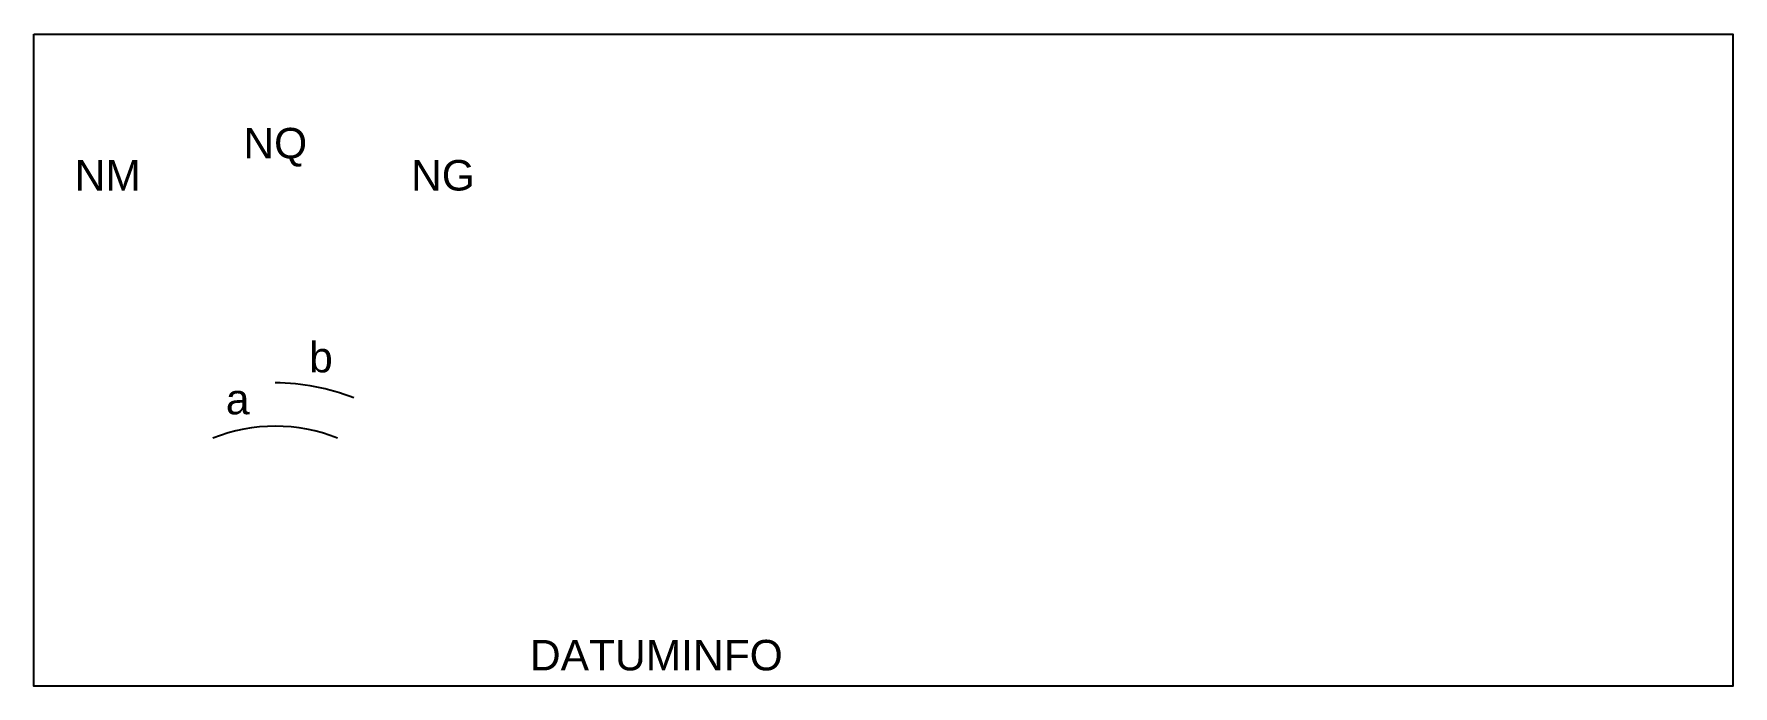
# Model space of a CAD drawing. Header units: millimetres. Extents: x 0 to 100, y 0 to 39.
import ezdxf
from ezdxf.enums import TextEntityAlignment as Align

# ---------------------------------------------------------------- set-up
doc = ezdxf.new("R2010")
doc.units = ezdxf.units.MM
doc.styles.get("Standard").update_dxf_attribs({"font": 'arial.ttf'})

msp = doc.modelspace()

# ---------------------------------------------------------------- linework, layer by layer
msp.add_lwpolyline([(0, 38.54), (100.41, 38.54), (100.41, 0), (0, 0)], close=True)
for points in [[(14.26, 30.09, 0, 3, 0), (14.26, 24.82, 0, 0, 0), (14.26, 5.45, 0, 0, 0)], [(5.1, 28.33, 0, 3, 0), (7.06, 23.43, 0, 0, 0), (14.26, 5.45, 0, 0, 0)], [(23.43, 28.33, 0, 3, 0), (21.46, 23.43, 0, 0, 0), (14.26, 5.45, 0, 0, 0)]]:
    msp.add_lwpolyline(points, format="xyseb")
for radius, end in [(12.47, 90), (9.91, 111.8234)]:
    msp.add_arc((14.26, 5.45), radius, 68.1766, end)

# ---------------------------------------------------------------- texts
for s, p in [('NQ', (14.26, 32.09)), ('NM', (4.36, 30.19)), ('NG', (24.17, 30.19)), ('b', (16.96, 19.44)), ('a', (12.04, 16.96))]:
    msp.add_text(s, height=1.8).set_placement(p, align=Align.MIDDLE_CENTER)
at = {"insert": (29.31, 0.9), "char_height": 1.8, "attachment_point": 7}
msp.add_mtext_dynamic_manual_height_columns('DATUMINFO', width=70.542, gutter_width=9, heights=[0], dxfattribs=at)

doc.saveas('drawing.dxf')
